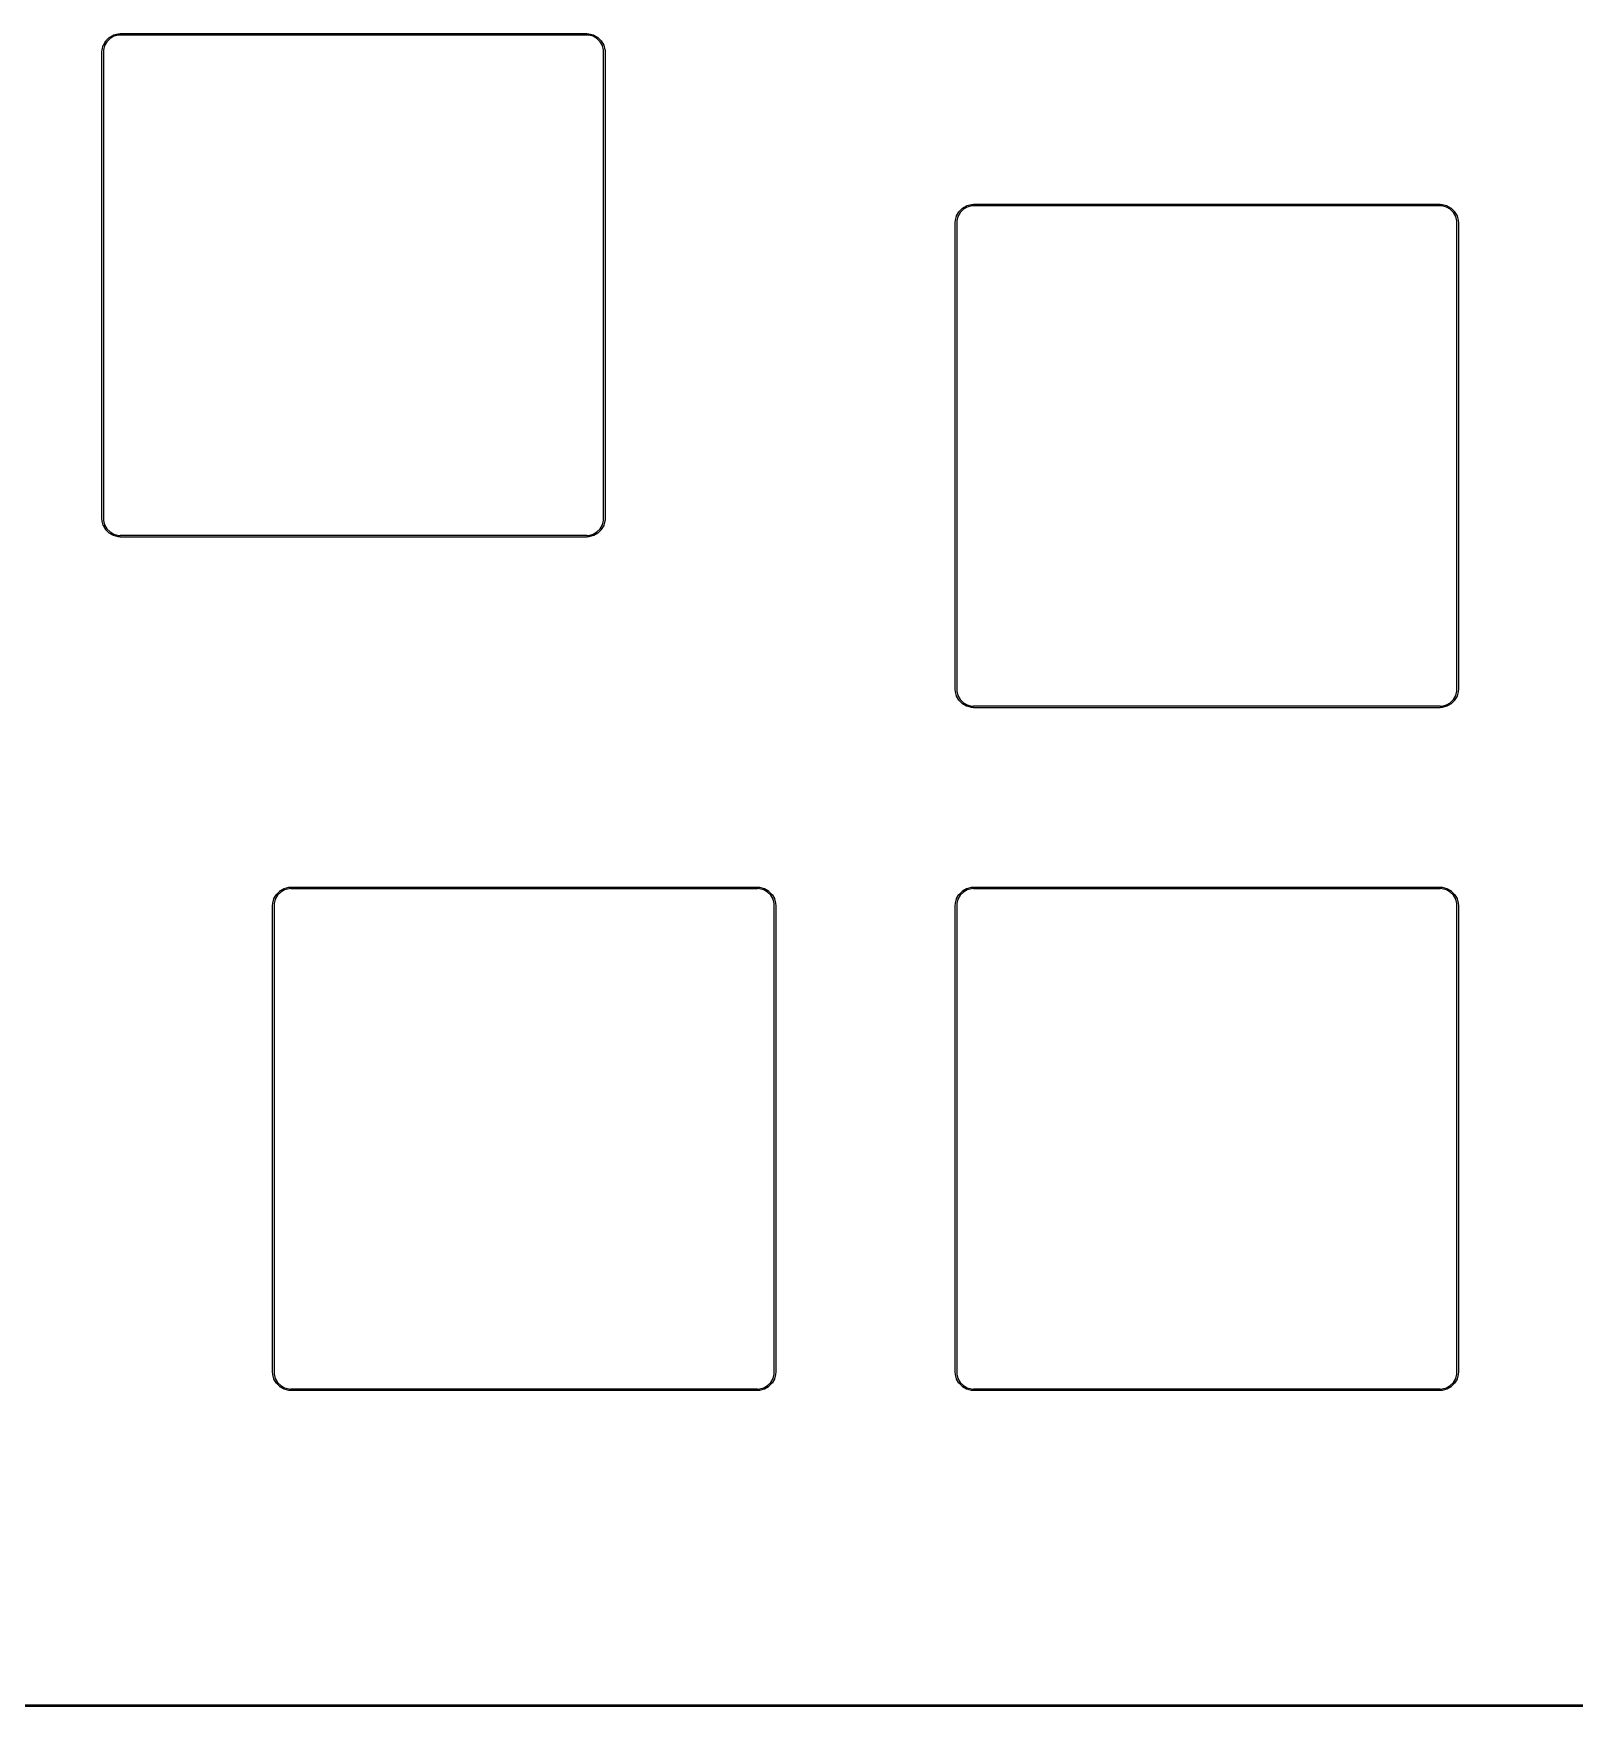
# Model space of a CAD drawing. Extents: x 42 to 403, y -185 to -87.
# Drawn here: x 84.58 to 127.59, y -185.05 to -138.38 of the extents above; entities that cross this region are included whole.
import ezdxf

# ---------------------------------------------------------------- set-up
doc = ezdxf.new("R2010")
doc.units = 0
doc.layers.add('BLACK', color=7, linetype='CONTINUOUS')

msp = doc.modelspace()

# ---------------------------------------------------------------- linework, layer by layer
at = {"layer": 'BLACK', "linetype": 'CONTINUOUS'}
for p, q in [((86.5309, -138.698), (86.5965, -138.584)), ((86.6298, -138.606), (86.5669, -138.715)), ((86.5965, -138.584), (86.5987, -138.582)), ((86.5987, -138.582), (86.5997, -138.58)), ((86.5997, -138.58), (86.6925, -138.487)), ((86.7189, -138.517), (86.6298, -138.606)), ((86.6925, -138.487), (86.6949, -138.486)), ((86.6949, -138.486), (86.6966, -138.484)), ((86.6966, -138.484), (86.8102, -138.418)), ((86.8279, -138.454), (86.7189, -138.517)), ((86.8102, -138.418), (86.8129, -138.418)), ((86.8129, -138.418), (86.815, -138.416)), ((86.815, -138.416), (86.9417, -138.382)), ((86.9498, -138.422), (86.8279, -138.454)), ((86.9417, -138.382), (86.9441, -138.383)), ((86.9441, -138.383), (86.9464, -138.382)), ((86.9464, -138.382), (86.9996, -138.38)), ((87.0012, -138.42), (86.9498, -138.422)), ((86.9996, -138.38), (87.0125, -138.375)), ((87.0125, -138.425), (87.0012, -138.42)), ((87.0125, -138.375), (100.012, -138.375)), ((100.012, -138.425), (87.0125, -138.425)), ((100.012, -138.375), (100.025, -138.38)), ((100.024, -138.42), (100.012, -138.425)), ((100.075, -138.422), (100.024, -138.42)), ((100.025, -138.38), (100.079, -138.382)), ((100.197, -138.454), (100.075, -138.422)), ((100.079, -138.382), (100.081, -138.383)), ((100.081, -138.383), (100.083, -138.382)), ((100.083, -138.382), (100.21, -138.416)), ((100.306, -138.517), (100.197, -138.454)), ((100.21, -138.416), (100.212, -138.418)), ((100.212, -138.418), (100.215, -138.418)), ((100.215, -138.418), (100.328, -138.484)), ((100.395, -138.606), (100.306, -138.517)), ((100.328, -138.484), (100.33, -138.486)), ((100.33, -138.486), (100.333, -138.487)), ((100.333, -138.487), (100.425, -138.58)), ((100.458, -138.715), (100.395, -138.606)), ((100.425, -138.58), (100.426, -138.582)), ((100.426, -138.582), (100.428, -138.584)), ((100.428, -138.584), (100.494, -138.698)), ((86.4875, -138.9), (86.4928, -138.887)), ((86.4875, -151.9), (86.4875, -138.9)), ((86.4928, -138.887), (86.4943, -138.834)), ((86.4943, -138.834), (86.4953, -138.832)), ((86.495, -138.829), (86.5289, -138.703)), ((86.4953, -138.832), (86.495, -138.829)), ((86.5289, -138.703), (86.5306, -138.7)), ((86.5306, -138.7), (86.5309, -138.698)), ((86.5342, -138.837), (86.5328, -138.889)), ((86.5328, -138.889), (86.5375, -138.9)), ((86.5669, -138.715), (86.5342, -138.837)), ((86.5375, -138.9), (86.5375, -151.9)), ((100.491, -138.837), (100.458, -138.715)), ((100.487, -138.9), (100.492, -138.889)), ((100.487, -151.9), (100.487, -138.9)), ((100.492, -138.889), (100.491, -138.837)), ((100.494, -138.698), (100.494, -138.7)), ((100.494, -138.7), (100.496, -138.703)), ((100.496, -138.703), (100.53, -138.829)), ((100.53, -138.829), (100.53, -138.832)), ((100.53, -138.832), (100.531, -138.834)), ((100.531, -138.834), (100.532, -138.887)), ((100.532, -138.887), (100.537, -138.9)), ((100.537, -138.9), (100.537, -151.9)), ((110.412, -143.342), (110.505, -143.25)), ((110.531, -143.28), (110.442, -143.369)), ((110.505, -143.25), (110.507, -143.249)), ((110.507, -143.249), (110.509, -143.247)), ((110.509, -143.247), (110.623, -143.181)), ((110.64, -143.217), (110.531, -143.28)), ((110.623, -143.181), (110.625, -143.181)), ((110.625, -143.181), (110.628, -143.179)), ((110.628, -143.179), (110.754, -143.145)), ((110.762, -143.184), (110.64, -143.217)), ((110.754, -143.145), (110.757, -143.145)), ((110.757, -143.145), (110.759, -143.144)), ((110.759, -143.144), (110.812, -143.143)), ((110.814, -143.183), (110.762, -143.184)), ((110.812, -143.143), (110.825, -143.137)), ((110.825, -143.188), (110.814, -143.183)), ((110.825, -143.137), (123.825, -143.137)), ((123.825, -143.188), (110.825, -143.188)), ((123.825, -143.137), (123.838, -143.143)), ((123.836, -143.183), (123.825, -143.188)), ((123.888, -143.184), (123.836, -143.183)), ((123.838, -143.143), (123.891, -143.144)), ((124.01, -143.217), (123.888, -143.184)), ((123.891, -143.144), (123.893, -143.145)), ((123.893, -143.145), (123.896, -143.145)), ((123.896, -143.145), (124.022, -143.179)), ((124.119, -143.28), (124.01, -143.217)), ((124.022, -143.179), (124.025, -143.181)), ((124.025, -143.181), (124.027, -143.181)), ((124.027, -143.181), (124.141, -143.247)), ((124.208, -143.369), (124.119, -143.28)), ((124.141, -143.247), (124.143, -143.249)), ((124.143, -143.249), (124.145, -143.25)), ((124.145, -143.25), (124.238, -143.342)), ((110.3, -143.662), (110.305, -143.65)), ((110.3, -156.662), (110.3, -143.662)), ((110.305, -143.65), (110.307, -143.596)), ((110.307, -143.592), (110.341, -143.465)), ((110.308, -143.594), (110.307, -143.592)), ((110.307, -143.596), (110.308, -143.594)), ((110.341, -143.465), (110.343, -143.463)), ((110.343, -143.46), (110.409, -143.347)), ((110.343, -143.463), (110.343, -143.46)), ((110.347, -143.6), (110.345, -143.651)), ((110.345, -143.651), (110.35, -143.662)), ((110.379, -143.478), (110.347, -143.6)), ((110.35, -143.662), (110.35, -156.662)), ((110.442, -143.369), (110.379, -143.478)), ((110.409, -143.347), (110.411, -143.345)), ((110.411, -143.345), (110.412, -143.342)), ((124.271, -143.478), (124.208, -143.369)), ((124.238, -143.342), (124.239, -143.345)), ((124.239, -143.345), (124.241, -143.347)), ((124.241, -143.347), (124.307, -143.46)), ((124.303, -143.6), (124.271, -143.478)), ((124.3, -143.662), (124.305, -143.651)), ((124.3, -156.662), (124.3, -143.662)), ((124.305, -143.651), (124.303, -143.6)), ((124.307, -143.46), (124.307, -143.463)), ((124.307, -143.463), (124.309, -143.465)), ((124.309, -143.465), (124.343, -143.592)), ((124.343, -143.592), (124.342, -143.594)), ((124.342, -143.594), (124.343, -143.596)), ((124.343, -143.596), (124.345, -143.65)), ((124.345, -143.65), (124.35, -143.662)), ((124.35, -143.662), (124.35, -156.662)), ((86.4928, -151.913), (86.4875, -151.9)), ((86.4943, -151.966), (86.4928, -151.913)), ((86.4953, -151.968), (86.4943, -151.966)), ((86.495, -151.971), (86.4953, -151.968)), ((86.5289, -152.097), (86.495, -151.971)), ((86.5306, -152.1), (86.5289, -152.097)), ((86.5309, -152.102), (86.5306, -152.1)), ((86.5965, -152.216), (86.5309, -152.102)), ((86.5375, -151.9), (86.5328, -151.911)), ((86.5328, -151.911), (86.5342, -151.963)), ((86.5342, -151.963), (86.5669, -152.085)), ((86.5669, -152.085), (86.6298, -152.194)), ((100.395, -152.194), (100.458, -152.085)), ((100.494, -152.102), (100.428, -152.216)), ((100.458, -152.085), (100.491, -151.963)), ((100.492, -151.911), (100.487, -151.9)), ((100.491, -151.963), (100.492, -151.911)), ((100.496, -152.097), (100.494, -152.1)), ((100.494, -152.1), (100.494, -152.102)), ((100.53, -151.971), (100.496, -152.097)), ((100.531, -151.966), (100.53, -151.968)), ((100.53, -151.968), (100.53, -151.971)), ((100.532, -151.913), (100.531, -151.966)), ((100.537, -151.9), (100.532, -151.913)), ((86.5987, -152.218), (86.5965, -152.216)), ((86.5997, -152.22), (86.5987, -152.218)), ((86.6925, -152.313), (86.5997, -152.22)), ((86.6298, -152.194), (86.7189, -152.283)), ((86.6949, -152.314), (86.6925, -152.313)), ((86.6966, -152.316), (86.6949, -152.314)), ((86.8102, -152.382), (86.6966, -152.316)), ((86.7189, -152.283), (86.8279, -152.346)), ((86.8129, -152.382), (86.8102, -152.382)), ((86.815, -152.384), (86.8129, -152.382)), ((86.9417, -152.418), (86.815, -152.384)), ((86.8279, -152.346), (86.9498, -152.378)), ((86.9441, -152.417), (86.9417, -152.418)), ((86.9464, -152.418), (86.9441, -152.417)), ((86.9996, -152.42), (86.9464, -152.418)), ((86.9498, -152.378), (87.0012, -152.38)), ((87.0125, -152.425), (86.9996, -152.42)), ((87.0012, -152.38), (87.0125, -152.375)), ((87.0125, -152.375), (100.012, -152.375)), ((100.012, -152.425), (87.0125, -152.425)), ((100.012, -152.375), (100.024, -152.38)), ((100.025, -152.42), (100.012, -152.425)), ((100.024, -152.38), (100.075, -152.378)), ((100.079, -152.418), (100.025, -152.42)), ((100.075, -152.378), (100.197, -152.346)), ((100.081, -152.417), (100.079, -152.418)), ((100.083, -152.418), (100.081, -152.417)), ((100.21, -152.384), (100.083, -152.418)), ((100.197, -152.346), (100.306, -152.283)), ((100.212, -152.382), (100.21, -152.384)), ((100.215, -152.382), (100.212, -152.382)), ((100.328, -152.316), (100.215, -152.382)), ((100.306, -152.283), (100.395, -152.194)), ((100.33, -152.314), (100.328, -152.316)), ((100.333, -152.313), (100.33, -152.314)), ((100.425, -152.22), (100.333, -152.313)), ((100.426, -152.218), (100.425, -152.22)), ((100.428, -152.216), (100.426, -152.218)), ((110.305, -156.675), (110.3, -156.662)), ((110.307, -156.729), (110.305, -156.675)), ((110.308, -156.731), (110.307, -156.729)), ((110.307, -156.733), (110.308, -156.731)), ((110.341, -156.86), (110.307, -156.733)), ((110.35, -156.662), (110.345, -156.674)), ((110.345, -156.674), (110.347, -156.725)), ((110.347, -156.725), (110.379, -156.847)), ((124.271, -156.847), (124.303, -156.725)), ((124.305, -156.674), (124.3, -156.662)), ((124.303, -156.725), (124.305, -156.674)), ((124.343, -156.733), (124.309, -156.86)), ((124.343, -156.729), (124.342, -156.731)), ((124.342, -156.731), (124.343, -156.733)), ((124.345, -156.675), (124.343, -156.729)), ((124.35, -156.662), (124.345, -156.675)), ((110.343, -156.862), (110.341, -156.86)), ((110.343, -156.865), (110.343, -156.862)), ((110.409, -156.978), (110.343, -156.865)), ((110.379, -156.847), (110.442, -156.956)), ((110.411, -156.98), (110.409, -156.978)), ((110.412, -156.983), (110.411, -156.98)), ((110.505, -157.075), (110.412, -156.983)), ((110.442, -156.956), (110.531, -157.045)), ((110.507, -157.076), (110.505, -157.075)), ((110.509, -157.078), (110.507, -157.076)), ((110.623, -157.144), (110.509, -157.078)), ((110.531, -157.045), (110.64, -157.108)), ((110.625, -157.144), (110.623, -157.144)), ((110.628, -157.146), (110.625, -157.144)), ((110.754, -157.18), (110.628, -157.146)), ((110.64, -157.108), (110.762, -157.141)), ((110.757, -157.18), (110.754, -157.18)), ((110.759, -157.181), (110.757, -157.18)), ((110.812, -157.182), (110.759, -157.181)), ((110.762, -157.141), (110.814, -157.142)), ((110.825, -157.188), (110.812, -157.182)), ((110.814, -157.142), (110.825, -157.137)), ((110.825, -157.137), (123.825, -157.137)), ((123.825, -157.188), (110.825, -157.188)), ((123.825, -157.137), (123.836, -157.142)), ((123.838, -157.182), (123.825, -157.188)), ((123.836, -157.142), (123.888, -157.141)), ((123.891, -157.181), (123.838, -157.182)), ((123.888, -157.141), (124.01, -157.108)), ((123.893, -157.18), (123.891, -157.181)), ((123.896, -157.18), (123.893, -157.18)), ((124.022, -157.146), (123.896, -157.18)), ((124.01, -157.108), (124.119, -157.045)), ((124.025, -157.144), (124.022, -157.146)), ((124.027, -157.144), (124.025, -157.144)), ((124.141, -157.078), (124.027, -157.144)), ((124.119, -157.045), (124.208, -156.956)), ((124.143, -157.076), (124.141, -157.078)), ((124.145, -157.075), (124.143, -157.076)), ((124.238, -156.983), (124.145, -157.075)), ((124.208, -156.956), (124.271, -156.847)), ((124.239, -156.98), (124.238, -156.983)), ((124.241, -156.978), (124.239, -156.98)), ((124.307, -156.865), (124.241, -156.978)), ((124.309, -156.86), (124.307, -156.862)), ((124.307, -156.862), (124.307, -156.865)), ((91.2934, -162.51), (91.359, -162.397)), ((91.3923, -162.419), (91.3294, -162.528)), ((91.359, -162.397), (91.3612, -162.395)), ((91.3612, -162.395), (91.3622, -162.392)), ((91.3622, -162.392), (91.455, -162.3)), ((91.4814, -162.33), (91.3923, -162.419)), ((91.455, -162.3), (91.4574, -162.299)), ((91.4574, -162.299), (91.4591, -162.297)), ((91.4591, -162.297), (91.5727, -162.231)), ((91.5904, -162.267), (91.4814, -162.33)), ((91.5727, -162.231), (91.5754, -162.231)), ((91.5754, -162.231), (91.5775, -162.229)), ((91.5775, -162.229), (91.7042, -162.195)), ((91.7123, -162.234), (91.5904, -162.267)), ((91.7042, -162.195), (91.7066, -162.195)), ((91.7066, -162.195), (91.7089, -162.194)), ((91.7089, -162.194), (91.7621, -162.193)), ((91.7637, -162.233), (91.7123, -162.234)), ((91.7621, -162.193), (91.775, -162.188)), ((91.775, -162.237), (91.7637, -162.233)), ((91.775, -162.188), (104.775, -162.188)), ((104.775, -162.237), (91.775, -162.237)), ((104.775, -162.188), (104.788, -162.193)), ((104.786, -162.233), (104.775, -162.237)), ((104.838, -162.234), (104.786, -162.233)), ((104.788, -162.193), (104.841, -162.194)), ((104.96, -162.267), (104.838, -162.234)), ((104.841, -162.194), (104.843, -162.195)), ((104.843, -162.195), (104.846, -162.195)), ((104.846, -162.195), (104.972, -162.229)), ((105.069, -162.33), (104.96, -162.267)), ((104.972, -162.229), (104.975, -162.231)), ((104.975, -162.231), (104.977, -162.231)), ((104.977, -162.231), (105.091, -162.297)), ((105.158, -162.419), (105.069, -162.33)), ((105.091, -162.297), (105.093, -162.299)), ((105.093, -162.299), (105.095, -162.3)), ((105.095, -162.3), (105.188, -162.392)), ((105.221, -162.528), (105.158, -162.419)), ((105.188, -162.392), (105.189, -162.395)), ((105.189, -162.395), (105.191, -162.397)), ((105.191, -162.397), (105.257, -162.51)), ((110.343, -162.51), (110.409, -162.397)), ((110.442, -162.419), (110.379, -162.528)), ((110.409, -162.397), (110.411, -162.395)), ((110.411, -162.395), (110.412, -162.392)), ((110.412, -162.392), (110.505, -162.3)), ((110.531, -162.33), (110.442, -162.419)), ((110.505, -162.3), (110.507, -162.299)), ((110.507, -162.299), (110.509, -162.297)), ((110.509, -162.297), (110.623, -162.231)), ((110.64, -162.267), (110.531, -162.33)), ((110.623, -162.231), (110.625, -162.231)), ((110.625, -162.231), (110.628, -162.229)), ((110.628, -162.229), (110.754, -162.195)), ((110.762, -162.234), (110.64, -162.267)), ((110.754, -162.195), (110.757, -162.195)), ((110.757, -162.195), (110.759, -162.194)), ((110.759, -162.194), (110.812, -162.193)), ((110.814, -162.233), (110.762, -162.234)), ((110.812, -162.193), (110.825, -162.188)), ((110.825, -162.237), (110.814, -162.233)), ((110.825, -162.188), (123.825, -162.188)), ((123.825, -162.237), (110.825, -162.237)), ((123.825, -162.188), (123.838, -162.193)), ((123.836, -162.233), (123.825, -162.237)), ((123.888, -162.234), (123.836, -162.233)), ((123.838, -162.193), (123.891, -162.194)), ((124.01, -162.267), (123.888, -162.234)), ((123.891, -162.194), (123.893, -162.195)), ((123.893, -162.195), (123.896, -162.195)), ((123.896, -162.195), (124.022, -162.229)), ((124.119, -162.33), (124.01, -162.267)), ((124.022, -162.229), (124.025, -162.231)), ((124.025, -162.231), (124.027, -162.231)), ((124.027, -162.231), (124.141, -162.297)), ((124.208, -162.419), (124.119, -162.33)), ((124.141, -162.297), (124.143, -162.299)), ((124.143, -162.299), (124.145, -162.3)), ((124.145, -162.3), (124.238, -162.392)), ((124.271, -162.528), (124.208, -162.419)), ((124.238, -162.392), (124.239, -162.395)), ((124.239, -162.395), (124.241, -162.397)), ((124.241, -162.397), (124.307, -162.51)), ((91.25, -162.713), (91.2553, -162.7)), ((91.25, -175.713), (91.25, -162.713)), ((91.2553, -162.7), (91.2568, -162.646)), ((91.2568, -162.646), (91.2578, -162.644)), ((91.2575, -162.642), (91.2914, -162.515)), ((91.2578, -162.644), (91.2575, -162.642)), ((91.2914, -162.515), (91.2931, -162.513)), ((91.2931, -162.513), (91.2934, -162.51)), ((91.2967, -162.65), (91.2953, -162.701)), ((91.2953, -162.701), (91.3, -162.713)), ((91.3294, -162.528), (91.2967, -162.65)), ((91.3, -162.713), (91.3, -175.713)), ((105.253, -162.65), (105.221, -162.528)), ((105.25, -162.713), (105.255, -162.701)), ((105.25, -175.713), (105.25, -162.713)), ((105.255, -162.701), (105.253, -162.65)), ((105.257, -162.51), (105.257, -162.513)), ((105.257, -162.513), (105.259, -162.515)), ((105.259, -162.515), (105.293, -162.642)), ((105.293, -162.642), (105.292, -162.644)), ((105.292, -162.644), (105.293, -162.646)), ((105.293, -162.646), (105.295, -162.7)), ((105.295, -162.7), (105.3, -162.713)), ((105.3, -162.713), (105.3, -175.713)), ((110.3, -162.713), (110.305, -162.7)), ((110.3, -175.713), (110.3, -162.713)), ((110.305, -162.7), (110.307, -162.646)), ((110.307, -162.642), (110.341, -162.515)), ((110.308, -162.644), (110.307, -162.642)), ((110.307, -162.646), (110.308, -162.644)), ((110.341, -162.515), (110.343, -162.513)), ((110.343, -162.513), (110.343, -162.51)), ((110.347, -162.65), (110.345, -162.701)), ((110.345, -162.701), (110.35, -162.713)), ((110.379, -162.528), (110.347, -162.65)), ((110.35, -162.713), (110.35, -175.713)), ((124.303, -162.65), (124.271, -162.528)), ((124.3, -162.713), (124.305, -162.701)), ((124.3, -175.713), (124.3, -162.713)), ((124.305, -162.701), (124.303, -162.65)), ((124.307, -162.51), (124.307, -162.513)), ((124.307, -162.513), (124.309, -162.515)), ((124.309, -162.515), (124.343, -162.642)), ((124.343, -162.642), (124.342, -162.644)), ((124.342, -162.644), (124.343, -162.646)), ((124.343, -162.646), (124.345, -162.7)), ((124.345, -162.7), (124.35, -162.713)), ((124.35, -162.713), (124.35, -175.713)), ((91.2553, -175.725), (91.25, -175.713)), ((91.2568, -175.779), (91.2553, -175.725)), ((91.2578, -175.781), (91.2568, -175.779)), ((91.2575, -175.783), (91.2578, -175.781)), ((91.2914, -175.91), (91.2575, -175.783)), ((91.2931, -175.912), (91.2914, -175.91)), ((91.2934, -175.915), (91.2931, -175.912)), ((91.359, -176.028), (91.2934, -175.915)), ((91.3, -175.713), (91.2953, -175.724)), ((91.2953, -175.724), (91.2967, -175.775)), ((91.2967, -175.775), (91.3294, -175.897)), ((91.3294, -175.897), (91.3923, -176.006)), ((105.158, -176.006), (105.221, -175.897)), ((105.257, -175.915), (105.191, -176.028)), ((105.221, -175.897), (105.253, -175.775)), ((105.255, -175.724), (105.25, -175.713)), ((105.253, -175.775), (105.255, -175.724)), ((105.259, -175.91), (105.257, -175.912)), ((105.257, -175.912), (105.257, -175.915)), ((105.293, -175.783), (105.259, -175.91)), ((105.293, -175.779), (105.292, -175.781)), ((105.292, -175.781), (105.293, -175.783)), ((105.295, -175.725), (105.293, -175.779)), ((105.3, -175.713), (105.295, -175.725)), ((110.305, -175.725), (110.3, -175.713)), ((110.307, -175.779), (110.305, -175.725)), ((110.308, -175.781), (110.307, -175.779)), ((110.307, -175.783), (110.308, -175.781)), ((110.341, -175.91), (110.307, -175.783)), ((110.343, -175.912), (110.341, -175.91)), ((110.343, -175.915), (110.343, -175.912)), ((110.409, -176.028), (110.343, -175.915)), ((110.35, -175.713), (110.345, -175.724)), ((110.345, -175.724), (110.347, -175.775)), ((110.347, -175.775), (110.379, -175.897)), ((110.379, -175.897), (110.442, -176.006)), ((124.208, -176.006), (124.271, -175.897)), ((124.307, -175.915), (124.241, -176.028)), ((124.271, -175.897), (124.303, -175.775)), ((124.305, -175.724), (124.3, -175.713)), ((124.303, -175.775), (124.305, -175.724)), ((124.309, -175.91), (124.307, -175.912)), ((124.307, -175.912), (124.307, -175.915)), ((124.343, -175.783), (124.309, -175.91)), ((124.343, -175.779), (124.342, -175.781)), ((124.342, -175.781), (124.343, -175.783)), ((124.345, -175.725), (124.343, -175.779)), ((124.35, -175.713), (124.345, -175.725)), ((91.3612, -176.03), (91.359, -176.028)), ((91.3622, -176.033), (91.3612, -176.03)), ((91.455, -176.125), (91.3622, -176.033)), ((91.3923, -176.006), (91.4814, -176.095)), ((91.4574, -176.126), (91.455, -176.125)), ((91.4591, -176.128), (91.4574, -176.126)), ((91.5727, -176.194), (91.4591, -176.128)), ((91.4814, -176.095), (91.5904, -176.158)), ((91.5754, -176.194), (91.5727, -176.194)), ((91.5775, -176.196), (91.5754, -176.194)), ((91.7042, -176.23), (91.5775, -176.196)), ((91.5904, -176.158), (91.7123, -176.191)), ((91.7066, -176.23), (91.7042, -176.23)), ((91.7089, -176.231), (91.7066, -176.23)), ((91.7621, -176.232), (91.7089, -176.231)), ((91.7123, -176.191), (91.7637, -176.192)), ((91.775, -176.237), (91.7621, -176.232)), ((91.7637, -176.192), (91.775, -176.188)), ((91.775, -176.188), (104.775, -176.188)), ((104.775, -176.237), (91.775, -176.237)), ((104.775, -176.188), (104.786, -176.192)), ((104.788, -176.232), (104.775, -176.237)), ((104.786, -176.192), (104.838, -176.191)), ((104.841, -176.231), (104.788, -176.232)), ((104.838, -176.191), (104.96, -176.158)), ((104.843, -176.23), (104.841, -176.231)), ((104.846, -176.23), (104.843, -176.23)), ((104.972, -176.196), (104.846, -176.23)), ((104.96, -176.158), (105.069, -176.095)), ((104.975, -176.194), (104.972, -176.196)), ((104.977, -176.194), (104.975, -176.194)), ((105.091, -176.128), (104.977, -176.194)), ((105.069, -176.095), (105.158, -176.006)), ((105.093, -176.126), (105.091, -176.128)), ((105.095, -176.125), (105.093, -176.126)), ((105.188, -176.033), (105.095, -176.125)), ((105.189, -176.03), (105.188, -176.033)), ((105.191, -176.028), (105.189, -176.03)), ((110.411, -176.03), (110.409, -176.028)), ((110.412, -176.033), (110.411, -176.03)), ((110.505, -176.125), (110.412, -176.033)), ((110.442, -176.006), (110.531, -176.095)), ((110.507, -176.126), (110.505, -176.125)), ((110.509, -176.128), (110.507, -176.126)), ((110.623, -176.194), (110.509, -176.128)), ((110.531, -176.095), (110.64, -176.158)), ((110.625, -176.194), (110.623, -176.194)), ((110.628, -176.196), (110.625, -176.194)), ((110.754, -176.23), (110.628, -176.196)), ((110.64, -176.158), (110.762, -176.191)), ((110.757, -176.23), (110.754, -176.23)), ((110.759, -176.231), (110.757, -176.23)), ((110.812, -176.232), (110.759, -176.231)), ((110.762, -176.191), (110.814, -176.192)), ((110.825, -176.237), (110.812, -176.232)), ((110.814, -176.192), (110.825, -176.188)), ((110.825, -176.188), (123.825, -176.188)), ((123.825, -176.237), (110.825, -176.237)), ((123.825, -176.188), (123.836, -176.192)), ((123.838, -176.232), (123.825, -176.237)), ((123.836, -176.192), (123.888, -176.191)), ((123.891, -176.231), (123.838, -176.232)), ((123.888, -176.191), (124.01, -176.158)), ((123.893, -176.23), (123.891, -176.231)), ((123.896, -176.23), (123.893, -176.23)), ((124.022, -176.196), (123.896, -176.23)), ((124.01, -176.158), (124.119, -176.095)), ((124.025, -176.194), (124.022, -176.196)), ((124.027, -176.194), (124.025, -176.194)), ((124.141, -176.128), (124.027, -176.194)), ((124.119, -176.095), (124.208, -176.006)), ((124.143, -176.126), (124.141, -176.128)), ((124.145, -176.125), (124.143, -176.126)), ((124.238, -176.033), (124.145, -176.125)), ((124.239, -176.03), (124.238, -176.033)), ((124.241, -176.028), (124.239, -176.03)), ((44.5995, -185), (399.601, -185)), ((399.601, -185.05), (44.5995, -185.05))]:
    msp.add_line(p, q, dxfattribs=at)

doc.saveas('drawing.dxf')
